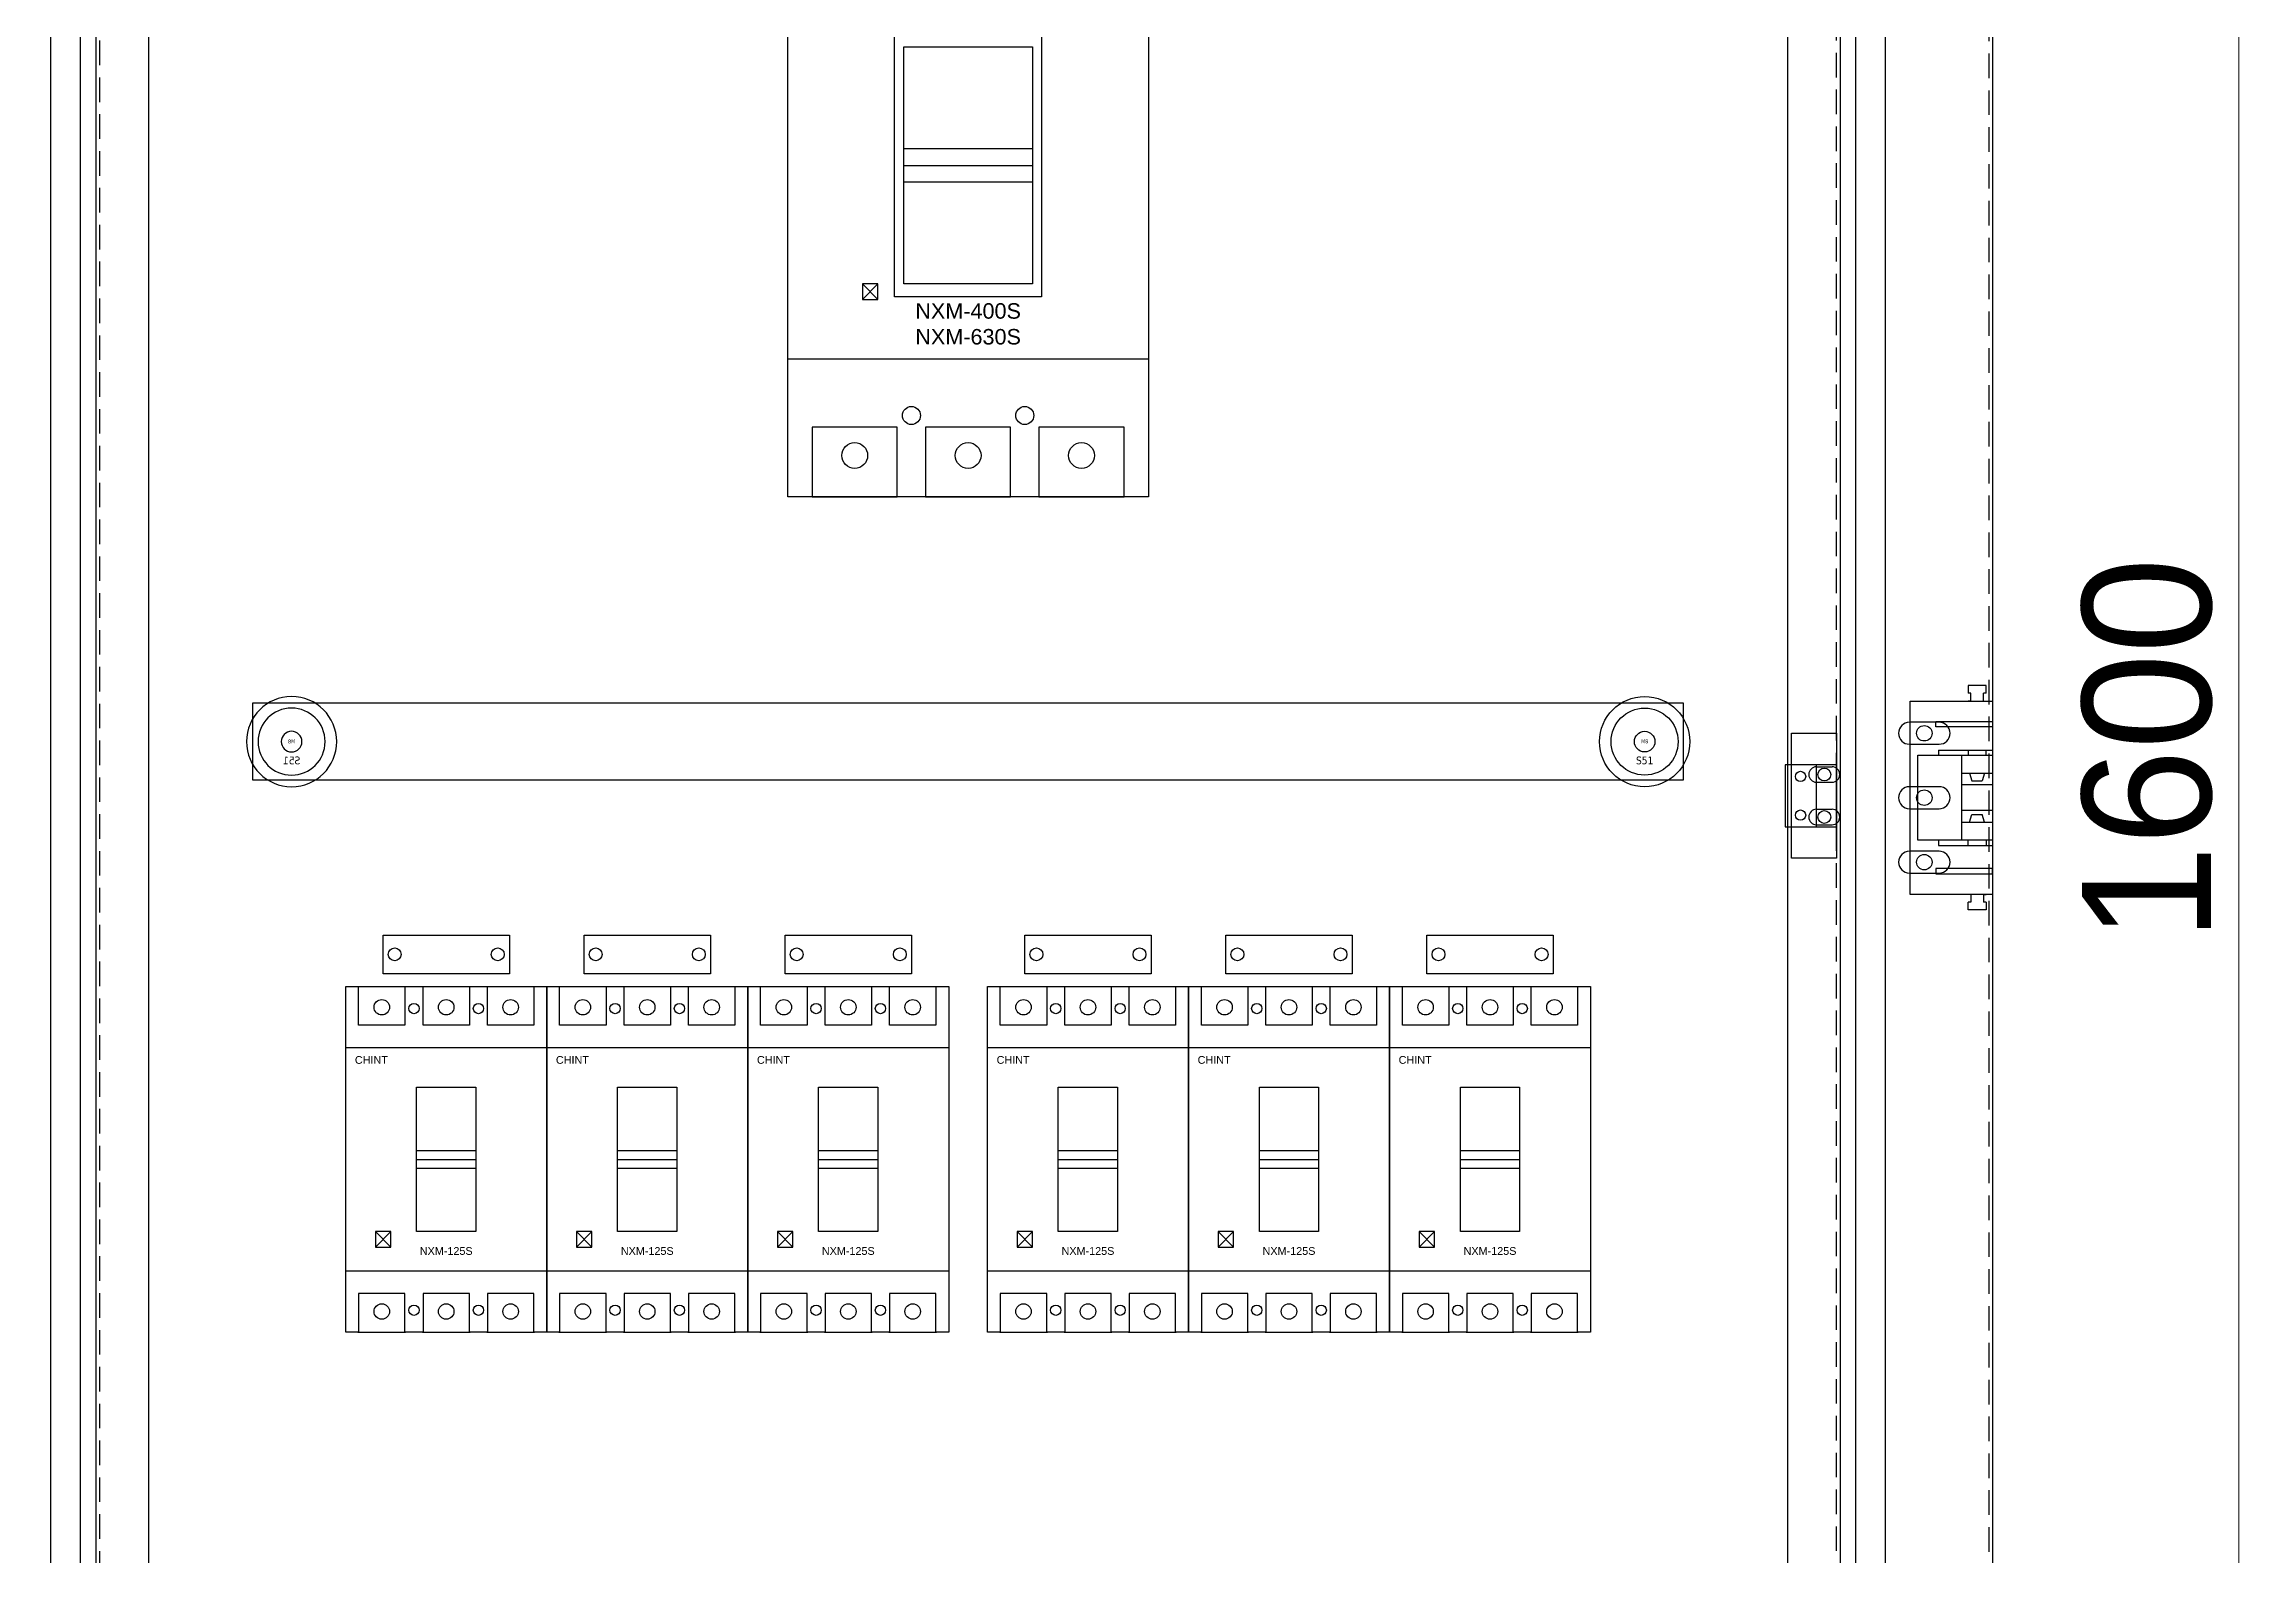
# Model space of a CAD drawing. Header units: millimetres. Extents: x 0 to 6126, y 0 to 4331.
# Drawn here: x 4054 to 4910, y 2986 to 3572 of the extents above; entities that cross this region are included whole.
import ezdxf

# ---------------------------------------------------------------- set-up
doc = ezdxf.new("R2010")
doc.units = ezdxf.units.MM
doc.linetypes.add('HIDDEN2', pattern=[4.7625, 3.175, -1.5875])
doc.layers.add('CHÍNH', color=7, linetype='Continuous')
doc.layers.add('DIM', color=253, linetype='Continuous')
doc.styles.add('Arial', font='arial.ttf')
doc.dimstyles.new('CNC', dxfattribs={"dimtxt": 50, "dimasz": 5, "dimexe": 5, "dimexo": 15, "dimgap": 10, "dimtad": 1, "dimdec": 0, "dimtxsty": 'Standard', "dimblk": 'OPEN30', "dimcen": 10, "dimclrd": 5, "dimclre": 5, "dimclrt": 3, "dimazin": 3, "dimtfac": 1, "dimtdec": 0, "dimtmove": 0, "dimatfit": 3, "dimldrblk": 'ARCHTICK', "dimlwd": 9, "dimlwe": 9})

# ---------------------------------------------------------------- blocks, each defined once
blk = doc.blocks.new('*D4')
at = {"color": 0, "linetype": 'ByBlock', "lineweight": -2}
for p, q in [((4904.11, 4093.96), (4905.45, 4098.96)), ((4905.45, 4098.96), (4906.79, 4093.96)), ((4905.45, 4098.96), (4905.45, 4093.96)), ((4905.45, 2498.96), (4904.11, 2503.96)), ((4906.79, 2503.96), (4905.45, 2498.96)), ((4905.45, 2498.96), (4905.45, 2503.96))]:
    blk.add_line(p, q, dxfattribs=at)
at = {"layer": 'Defpoints', "color": 0, "ltscale": 3, "transparency": 16777216}
for p in [(4809.86, 4098.96), (4905.45, 4098.96), (4809.86, 2498.96)]:
    blk.add_point(p, dxfattribs=at)
at = {"layer": 'DIM', "color": 5, "lineweight": 9, "ltscale": 3, "transparency": 16777216}
for p, q in [((4824.86, 4098.96), (4910.45, 4098.96)), ((4905.45, 2503.96), (4905.45, 4093.96)), ((4824.86, 2498.96), (4910.45, 2498.96))]:
    blk.add_line(p, q, dxfattribs=at)
at = {"layer": 'DIM', "color": 3, "ltscale": 3, "transparency": 16777216, "insert": (4869.93, 3298.96), "char_height": 50, "attachment_point": 5, "rotation": 90}
blk.add_mtext('1600', dxfattribs=at)
blk = doc.blocks.new('_ArchTick')
at = {"color": 0, "const_width": 0.15}
blk.add_lwpolyline([(-0.5, -0.5), (0.5, 0.5)], dxfattribs=at)
blk = doc.blocks.new('_Open30')
at = {"color": 0, "linetype": 'ByBlock', "lineweight": -2}
for p, q in [((-1, 0.27), (0, 0)), ((0, 0), (-1, -0.27)), ((0, 0), (-1, 0))]:
    blk.add_line(p, q, dxfattribs=at)
blk = doc.blocks.new('nxm-125-1')
at = {"color": 1}
for p, q in [((29469.16, -128993.18), (29487.66, -128993.18)), ((29469.16, -129127.18), (29487.66, -129127.18))]:
    blk.add_line(p, q, dxfattribs=at)
at = {"color": 2}
for p, q in [((29494.16, -128993.18), (29512.66, -128993.18)), ((29494.16, -129127.18), (29512.66, -129127.18))]:
    blk.add_line(p, q, dxfattribs=at)
at = {"color": 5}
for p, q in [((29519.16, -128993.18), (29537.66, -128993.18)), ((29519.16, -129127.18), (29537.66, -129127.18))]:
    blk.add_line(p, q, dxfattribs=at)
at = {"color": 7}
for p, q in [((29542.41, -129016.93), (29464.41, -129016.93)), ((29491.91, -129060.18), (29514.91, -129060.18)), ((29475.91, -129094.18), (29481.91, -129088.18)), ((29481.91, -129094.18), (29475.91, -129088.18)), ((29464.41, -129103.43), (29542.41, -129103.43))]:
    blk.add_line(p, q, dxfattribs=at)
for points in [[(29469.16, -129127.18), (29464.41, -129127.18), (29464.41, -128993.18), (29469.16, -128993.18)], [(29487.66, -128993.18), (29494.16, -128993.18)], [(29512.66, -128993.18), (29519.16, -128993.18)], [(29537.66, -128993.18), (29542.41, -128993.18), (29542.41, -129127.18), (29537.66, -129127.18)], [(29494.16, -129127.18), (29487.66, -129127.18)], [(29519.16, -129127.18), (29512.66, -129127.18)]]:
    blk.add_lwpolyline(points, dxfattribs=at)
at = {"color": 1}
for points in [[(29487.41, -128993.18), (29487.41, -129008.18), (29469.41, -129008.18), (29469.41, -128993.18)], [(29487.41, -129127.18), (29487.41, -129112.18), (29469.41, -129112.18), (29469.41, -129127.18)]]:
    blk.add_lwpolyline(points, dxfattribs=at)
at = {"color": 2}
for points in [[(29512.41, -128993.18), (29512.41, -129008.18), (29494.41, -129008.18), (29494.41, -128993.18)], [(29512.41, -129127.18), (29512.41, -129112.18), (29494.41, -129112.18), (29494.41, -129127.18)]]:
    blk.add_lwpolyline(points, dxfattribs=at)
at = {"color": 5}
for points in [[(29537.41, -128993.18), (29537.41, -129008.18), (29519.41, -129008.18), (29519.41, -128993.18)], [(29537.41, -129127.18), (29537.41, -129112.18), (29519.41, -129112.18), (29519.41, -129127.18)]]:
    blk.add_lwpolyline(points, dxfattribs=at)
at = {"color": 7}
for points in [[(29491.91, -129032.18), (29514.91, -129032.18), (29514.91, -129088.18), (29491.91, -129088.18)], [(29491.91, -129056.68), (29514.91, -129056.68), (29514.91, -129063.68), (29491.91, -129063.68)], [(29475.91, -129094.18), (29481.91, -129094.18), (29481.91, -129088.18), (29475.91, -129088.18)]]:
    blk.add_lwpolyline(points, close=True, dxfattribs=at)
at = {"color": 1}
for centre in [(29478.41, -129001.18), (29478.41, -129119.18)]:
    blk.add_circle(centre, 3, dxfattribs=at)
at = {"color": 7}
for centre in [(29490.91, -129001.68), (29515.91, -129001.68), (29490.91, -129118.68), (29515.91, -129118.68)]:
    blk.add_circle(centre, 2, dxfattribs=at)
at = {"color": 2}
for centre in [(29503.41, -129001.18), (29503.41, -129119.18)]:
    blk.add_circle(centre, 3, dxfattribs=at)
at = {"color": 5}
for centre in [(29528.41, -129001.18), (29528.41, -129119.18)]:
    blk.add_circle(centre, 3, dxfattribs=at)
at = {"color": 7, "char_height": 3, "attachment_point": 5, "style": 'Arial'}
for s, insert, width in [('CHINT', (29474.37, -129021.63), 12.8015), ('NXM-125S', (29503.41, -129095.73), 34.0899)]:
    blk.add_mtext(s, dxfattribs=dict(at, insert=insert, width=width))
blk = doc.blocks.new('nxm-400-630-1')
at = {"color": 7}
for p, q in [((29465.06, -129525.93), (29605.06, -129525.93)), ((29510.06, -129600.93), (29560.06, -129600.93)), ((29494.06, -129652.93), (29500.06, -129646.93)), ((29500.06, -129652.93), (29494.06, -129646.93)), ((29465.06, -129675.93), (29605.06, -129675.93))]:
    blk.add_line(p, q, dxfattribs=at)
for points in [[(29465.06, -129472.43), (29605.06, -129472.43), (29605.06, -129729.43), (29465.06, -129729.43)], [(29510.06, -129554.93), (29560.06, -129554.93), (29560.06, -129646.93), (29510.06, -129646.93)], [(29510.06, -129594.43), (29560.06, -129594.43), (29560.06, -129607.43), (29510.06, -129607.43)], [(29494.06, -129652.93), (29500.06, -129652.93), (29500.06, -129646.93), (29494.06, -129646.93)]]:
    blk.add_lwpolyline(points, close=True, dxfattribs=at)
at = {"color": 1}
for points in [[(29474.56, -129472.43), (29507.56, -129472.43), (29507.56, -129499.43), (29474.56, -129499.43)], [(29474.56, -129729.43), (29507.56, -129729.43), (29507.56, -129702.43), (29474.56, -129702.43)]]:
    blk.add_lwpolyline(points, close=True, dxfattribs=at)
at = {"color": 2}
for points in [[(29518.56, -129472.43), (29551.56, -129472.43), (29551.56, -129499.43), (29518.56, -129499.43)], [(29518.56, -129729.43), (29551.56, -129729.43), (29551.56, -129702.43), (29518.56, -129702.43)]]:
    blk.add_lwpolyline(points, close=True, dxfattribs=at)
at = {"color": 5}
for points in [[(29562.56, -129472.43), (29595.56, -129472.43), (29595.56, -129499.43), (29562.56, -129499.43)], [(29562.56, -129729.43), (29595.56, -129729.43), (29595.56, -129702.43), (29562.56, -129702.43)]]:
    blk.add_lwpolyline(points, close=True, dxfattribs=at)
at = {"color": 1}
for centre in [(29491.06, -129488.43), (29491.06, -129713.43)]:
    blk.add_circle(centre, 5, dxfattribs=at)
at = {"color": 2}
for centre in [(29535.06, -129488.43), (29535.06, -129713.43)]:
    blk.add_circle(centre, 5, dxfattribs=at)
at = {"color": 5}
for centre in [(29579.06, -129488.43), (29579.06, -129713.43)]:
    blk.add_circle(centre, 5, dxfattribs=at)
at = {"color": 7}
for centre in [(29513.06, -129503.93), (29557.06, -129503.93), (29513.06, -129697.93), (29557.06, -129697.93)]:
    blk.add_circle(centre, 3.5, dxfattribs=at)
at = {"color": 7, "char_height": 6, "width": 25.6029, "attachment_point": 5, "style": 'Arial'}
for s, insert in [('CHINT', (29482.99, -129535.33)), ('NXM-400S\\PNXM-630S', (29535.06, -129662.43))]:
    blk.add_mtext(s, dxfattribs=dict(at, insert=insert))
blk = doc.blocks.new('su51-2')
at = {"color": 1}
for radius in [17.5, 13, 4]:
    blk.add_circle((0, -0.09), radius, dxfattribs=at)
at = {"color": 1, "width": 30.0978, "attachment_point": 5}
for s, insert, char_height in [('{\\fTahoma|b0|i0|c0|p34;M8}', (0, 0), 1.5), ('{\\fTahoma|b0|i0|c0|p34;S51}', (0, -7.4), 3)]:
    blk.add_mtext(s, dxfattribs=dict(at, insert=insert, char_height=char_height))
blk = doc.blocks.new('ovan')
at = {"color": 2}
for p, q in [((14.75, 8.55), (3.25, 8.55)), ((3.25, 0.05), (14.75, 0.05))]:
    blk.add_line(p, q, dxfattribs=at)
for centre, start, end in [((3.25, 4.3), 90, 270), ((14.75, 4.3), 270, 90)]:
    blk.add_arc(centre, 4.25, start, end, dxfattribs=at)
blk = doc.blocks.new('HL011-1-6')
at = {"color": 1}
for p, q in [((29.5, 81), (22.5, 81)), ((22.5, 81), (22.5, 78)), ((23.5, 78), (22.5, 78)), ((23.5, 75), (23.5, 78)), ((29.5, 78), (28.5, 78)), ((28.5, 75), (28.5, 78)), ((29.5, 78), (29.5, 81)), ((23.5, 75), (22.5, 75)), ((28.5, 75), (29.5, 75)), ((11, 56), (11, 54)), ((11, 56), (32, 56)), ((20, 54), (20, 21)), ((22.5, 56), (22.5, 54)), ((29.5, 54), (29.5, 56)), ((20, 47), (32, 47)), ((23.1, 47), (24, 44)), ((24, 44), (28, 44)), ((28.9, 47), (28, 44)), ((32, 42.5), (20, 42.5)), ((32, 32.5), (20, 32.5)), ((20, 28), (32, 28)), ((23.1, 28), (24, 31)), ((24, 31), (28, 31)), ((28.9, 28), (28, 31)), ((11, 21), (11, 19)), ((11, 19), (32, 19)), ((22.5, 19), (22.5, 21)), ((29.5, 21), (29.5, 19)), ((23.5, 0), (22.5, 0)), ((23.5, 0), (23.5, -3)), ((28.5, 0), (28.5, -3)), ((28.5, 0), (29.5, 0)), ((22.5, -6), (22.5, -3)), ((23.5, -3), (22.5, -3)), ((29.5, -6), (22.5, -6)), ((29.5, -3), (28.5, -3)), ((29.5, -3), (29.5, -6))]:
    blk.add_line(p, q, dxfattribs=at)
for points in [[(32, 19), (32, 0), (0, 0), (0, 75), (32, 75), (32, 56)], [(32, 28), (32, 21), (3, 21), (3, 54), (32, 54), (32, 47)], [(32, 42.5), (32, 32.5)]]:
    blk.add_lwpolyline(points, dxfattribs=at)
for points in [[(10, 67), (32, 67), (32, 65), (10, 65)], [(10, 8), (32, 8), (32, 10), (10, 10)]]:
    blk.add_lwpolyline(points, close=True, dxfattribs=at)
for centre in [(5.5, 62.5), (5.5, 37.5), (5.5, 12.5)]:
    blk.add_circle(centre, 3, dxfattribs=at)
blk = doc.blocks.new('ovan6x9')
at = {"color": 2}
for p, q in [((2, 6), (8, 6)), ((2, 0), (8, 0))]:
    blk.add_line(p, q, dxfattribs=at)
for centre, start, end in [((2, 3), 90, 270), ((8, 3), 270, 90)]:
    blk.add_arc(centre, 3, start, end, dxfattribs=at)
blk = doc.blocks.new('HL036-1-1')
at = {"color": 1}
blk.add_line((9.5, 36.25), (9.5, 12.25), dxfattribs=at)
for points in [[(0, 48.5), (17.5, 48.5), (17.5, 0), (0, 0)], [(-2.5, 12.25), (17.5, 12.25), (17.5, 36.25), (-2.5, 36.25)]]:
    blk.add_lwpolyline(points, close=True, dxfattribs=at)
for centre, radius in [((12.7, 32.5), 2.5), ((3.5, 31.75), 2), ((3.5, 16.75), 2), ((12.7, 16), 2.5)]:
    blk.add_circle(centre, radius, dxfattribs=at)
blk = doc.blocks.new('A$C3E80314B')
at = {"color": 7}
blk.add_lwpolyline([(0, 15), (49, 15), (49, 0), (0, 0)], close=True, dxfattribs=at)
at = {"color": 2}
for centre in [(4.5, 7.5), (44.5, 7.5)]:
    blk.add_circle(centre, 2.5, dxfattribs=at)

msp = doc.modelspace()

# ---------------------------------------------------------------- linework, layer by layer
at = {"color": 7, "ltscale": 3}
for points in [[(3209.86, 4098.96), (4809.86, 4098.96), (4809.86, 2498.96), (3209.86, 2498.96)], [(4768.36, 4021.46), (4056.36, 4021.46), (4056.36, 2540.46), (4768.36, 2540.46)], [(4756.86, 4009.96), (4067.86, 4009.96), (4067.86, 2551.96), (4756.86, 2551.96)]]:
    msp.add_lwpolyline(points, close=True, dxfattribs=at)
at = {"color": 7, "linetype": 'HIDDEN2', "ltscale": 3}
msp.add_lwpolyline([(3211.36, 4097.46), (4808.36, 4097.46), (4808.36, 2500.46), (3211.36, 2500.46)], close=True, dxfattribs=at)
at = {"color": 6, "ltscale": 3}
msp.add_lwpolyline([(4750.86, 4003.96), (4073.86, 4003.96), (4073.86, 2557.96), (4750.86, 2557.96)], close=True, dxfattribs=at)
at = {"color": 6, "linetype": 'HIDDEN2', "ltscale": 3}
msp.add_lwpolyline([(4749.36, 4002.46), (4075.36, 4002.46), (4075.36, 2559.46), (4749.36, 2559.46)], close=True, dxfattribs=at)
at = {"color": 3, "ltscale": 3}
msp.add_lwpolyline([(4730.36, 3983.46), (4094.36, 3983.46), (4094.36, 2578.46), (4730.36, 2578.46)], close=True, dxfattribs=at)
at = {"layer": 'CHÍNH', "color": 2}
msp.add_lwpolyline([(4383.86, 3576.46), (4440.86, 3576.46), (4440.86, 3474.46), (4383.86, 3474.46)], close=True, dxfattribs=at)
at = {"layer": 'CHÍNH', "color": 1}
msp.add_lwpolyline([(4134.86, 3316.96), (4689.86, 3316.96), (4689.86, 3286.96), (4134.86, 3286.96)], close=True, dxfattribs=at)

# ---------------------------------------------------------------- block references
at = {"color": 7}
for name, p in [('nxm-400-630-1', (-25122.7, 133126.38)), ('HL011-1-6', (4777.86, 3242.71)), ('HL036-1-1', (4731.86, 3256.71)), ('ovan6x9', (4739.56, 3286.21)), ('ovan6x9', (4739.56, 3269.71)), ('A$C3E80314B', (4185.36, 3211.96)), ('A$C3E80314B', (4263.36, 3211.96)), ('A$C3E80314B', (4341.36, 3211.96)), ('A$C3E80314B', (4434.36, 3211.96)), ('A$C3E80314B', (4512.36, 3211.96)), ('A$C3E80314B', (4590.36, 3211.96)), ('nxm-125-1', (-25293.55, 132200.13)), ('nxm-125-1', (-25215.55, 132200.13)), ('nxm-125-1', (-25137.55, 132200.13)), ('nxm-125-1', (-25044.55, 132200.13)), ('nxm-125-1', (-24966.55, 132200.13)), ('nxm-125-1', (-24888.55, 132200.13))]:
    msp.add_blockref(name, p, dxfattribs=at)
at = {"color": 2, "xscale": -1}
msp.add_blockref('su51-2', (4149.86, 3302.05), dxfattribs=at)
at = {"color": 2}
for name, p in [('su51-2', (4674.86, 3302.05)), ('ovan', (4774.36, 3300.91)), ('ovan', (4774.36, 3275.91)), ('ovan', (4774.36, 3250.91))]:
    msp.add_blockref(name, p, dxfattribs=at)

# ---------------------------------------------------------------- dimensions: what is measured, and where the dimension line sits
at = {"layer": 'DIM', "color": 7, "ltscale": 3}
dim = msp.add_linear_dim(base=(4905.45, 4098.96), p1=(4809.86, 2498.96), p2=(4809.86, 4098.96), angle=90, dimstyle='CNC', dxfattribs=at)
dim.commit()
dim.dimension.update_dxf_attribs({"geometry": '*D4', "text_midpoint": (4869.93, 3298.96)})

doc.saveas('drawing.dxf')
